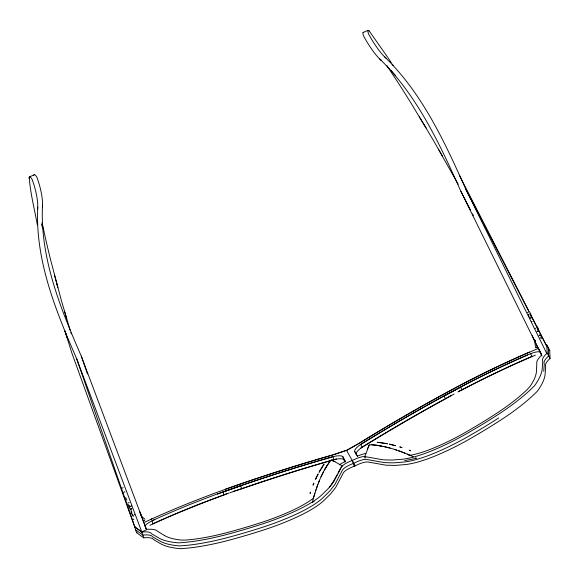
<?xml version="1.0" encoding="UTF-8"?>
<svg xmlns="http://www.w3.org/2000/svg" width="579" height="579" viewBox="0 0 579 579"><rect width="100%" height="100%" fill="white"/><g stroke="black" fill="none" stroke-linecap="round" stroke-linejoin="round"><path stroke-width="0.87" d="M128.922 505.937L128.828 505.576M543.753 371.349L544.282 363.836A24.282 6.485 -28.6 0 1 548.66 355.926L548.335 347.762L547.886 347.95M37.592 209.287L37.765 207.094A27.09 6.666 73.3 0 0 36.672 195.789L36.13 193.118A27.09 6.666 73.3 0 0 33.958 184.831L32.142 179.389L30.911 177.739A10.017 2.186 68.8 0 0 29.522 176.921L29.225 177.131C30.238 193.046 34.559 209.084 37.324 224.891M28.95 178.122L29.522 176.921L34.277 174.677A10.017 2.186 68.8 0 1 35.674 175.495L36.897 177.145L38.713 182.588A27.09 6.666 73.3 0 1 40.892 190.875L41.435 193.545A27.09 6.666 73.3 0 1 42.52 204.843C39.806 257.684 60.491 308.564 81.284 356.107L146.559 529.72L141.797 531.963L134.733 526.81L71.847 353.002L64.964 331L66.983 337.586M42.318 207.347L42.52 204.843M37.765 207.094C35.044 259.928 55.736 310.807 76.522 358.35L141.797 531.963M536.798 347.096L536.603 347.639M144.106 520.984L143.795 520.434L144.453 520.716M312.53 501.552C316.445 486.925 321.584 472.023 331.05 460.016L331.485 460.175M364.698 456.845L369.236 445.056M313.782 496.883L314.882 493.163M315.569 490.999L316.011 489.668M316.467 488.35L317.857 484.522M536.581 347.262L537.095 347.718L536.798 347.125M318.486 482.872L319.333 480.816M367.585 448.436L367.296 449.116M33.785 175.321L34.277 174.677M367.803 447.922L369.011 445.468M321.041 476.893L323.668 471.509M337.34 474.433L331.781 484.182M338.064 473.036L340.495 468.397M324.544 469.88L329.617 461.593M369.127 445.251L369.402 444.773C384.688 445.164 399.474 450.556 413.29 456.766M340.799 467.897L342.247 465.9L334.691 461.608M325.101 468.845L325.724 467.803M326.223 466.92L327.671 464.546M331.174 484.963L331.97 483.928M329.451 487.048L330.775 485.484L329.408 487.113M312.247 502.623L314.158 501.298M360.724 448.153L369.337 442.928A468.035 125.057 -28.6 0 1 444.209 399.561L454.095 394.017M450.918 395.587L444.115 399.401A468.035 125.057 -28.6 0 0 369.243 442.761L362.15 447.14A14.258 3.807 -28.6 0 0 356.099 454.088L357.533 456.614M385.542 427.345A474.722 126.837 -28.6 0 0 359.175 443.362L346.589 450.419L359.125 443.268A474.722 126.837 -28.6 0 1 441.813 395.124L456.433 387.206A282.798 75.559 -28.6 0 1 528.627 352.452L529.698 352.112M457.895 391.947L467.434 387.134A276.299 73.823 -28.6 0 1 529.148 357.808L535.387 355.151M458.51 391.447L467.347 386.975A276.299 73.823 -28.6 0 1 529.061 357.641L532.058 356.367M527.476 312.551L528.837 311.907M529.734 313.898L528.374 314.535L529.112 316.409M529.857 317.444L531.218 316.8M530.284 318.378L531.645 317.741M538.427 330.573L536.986 331.152M537.269 331.608L538.629 330.964M539.187 335.364L540.547 334.72M539.244 335.48L540.605 334.836M539.259 335.567L540.62 334.93M546.359 345.142L546.808 344.954L549.724 350.317L550.05 358.481A24.282 6.485 -28.6 0 0 545.671 366.391L545.143 373.896A136.116 36.368 -28.6 0 1 537.522 391.013A96.244 25.715 -28.6 0 1 500.046 420.528A186.206 49.751 -28.6 0 1 470.003 438.795A85.337 22.798 -28.6 0 1 435.69 455.745A65.224 17.428 -28.6 0 1 403.252 464.742L395.24 465.415L386.012 465.198L368.07 462.006A15.524 4.147 -28.6 0 0 355.224 465.798L354.21 466.24A15.524 4.075 -18.2 0 0 343.304 472.934L335.726 487.395L330.544 493.981L325.268 499.17A65.224 17.102 -18.2 0 1 298.236 516.432A85.337 22.378 -18.2 0 1 262.931 530.212A186.206 48.831 -18.2 0 1 228.922 540.221A96.244 25.237 -18.2 0 1 180.438 548.66A136.116 35.695 -18.2 0 1 160.542 543.688L153.457 539.541A24.282 6.369 -18.2 0 0 143.758 537.848L136.579 532.709L134.675 526.904L135.102 526.702M540.207 337.34L541.568 336.696M540.757 338.585L542.11 337.897M136.579 532.709L137.006 532.506M152.06 518.697L151.105 519.254M145.032 522.034L152.096 518.798A282.798 74.163 -18.2 0 1 225.557 489.255L241.219 483.798A474.722 124.492 -18.2 0 1 332.882 454.971M154.919 519.529L152.024 520.861A16.762 4.393 -18.2 0 0 144.945 526.195M152.965 523.727L155.86 522.396A276.299 72.455 -18.2 0 1 218.312 496.912L227.265 493.525M149.889 525.341L155.917 522.576A276.299 72.455 -18.2 0 1 218.377 497.093L228.994 493.026M345.468 461.282L345.243 461.506A22.031 5.776 -18.2 0 0 339.294 464.836M541.575 354.666L535.264 342.298A11.551 1.31 65.7 0 1 532.231 335.429M146.19 528.989L141.486 515.911A11.551 1.954 66.7 0 0 139.72 511.706M540.446 352.054A16.762 4.48 -28.6 0 0 530.617 353.718L527.563 354.898A276.299 73.823 -28.6 0 0 465.856 384.232L442.703 396.615A468.035 125.057 -28.6 0 0 367.752 440.026L360.659 444.397A14.258 3.807 -28.6 0 0 354.609 451.352L357.619 456.042A22.031 5.884 -28.6 0 1 365.783 453.458M537.551 348.775L528.678 352.546A282.798 75.559 -28.6 0 0 456.484 387.308L441.871 395.218A474.722 126.837 -28.6 0 0 386.302 426.889M381.438 60.556L379.65 58.935A27.09 5.175 59.2 0 1 372.492 50.315L370.936 48.093A27.09 5.175 59.2 0 1 366.341 40.877L363.511 35.876L362.99 33.915A10.017 1.628 63.6 0 1 363.091 32.438L368.07 30.383L369.113 30.868L387.72 57.343M549.276 350.498L549.724 350.317M121.785 488.249L123.168 487.677M123.566 492.331L124.948 491.766M127.742 503.1L129.124 502.529M131.44 505.923L130.051 506.487L128.885 505.46M129.515 507.052L130.897 506.48M130.376 509.18L131.759 508.608M130.427 509.223L131.809 508.651M217.371 494.046L240.712 485.767L241.711 488.806M225.521 489.154L241.182 483.697A474.722 124.492 -18.2 0 1 332.845 454.862L346.56 450.31L333.743 454.681M229.834 492.751L243.137 488.336A468.035 122.734 -18.2 0 1 325.926 462.093L336.493 458.937M345.164 462.071L343.76 459.538A14.258 3.742 -18.2 0 0 333.953 459.588L325.868 461.912A468.035 122.734 -18.2 0 0 243.079 488.155L233.142 491.455M363.091 32.438L363.735 32.583M364.43 457.794L365.79 457.786M404.634 460.587L416.496 458.293L415.454 457.801M371.747 444.686L378.434 445.562M375.51 445.121L380.772 445.953M379.498 445.758L381.995 446.206M383.913 446.604L390.051 448.117M394.371 449.384L396.593 450.086M398.338 450.686L402.333 452.134M331.311 460.11L334.771 461.644M403.693 452.648L405.054 453.183M331.68 460.254L333.88 461.21M407.24 454.088L410.924 455.687M334.915 461.724L334.322 461.427M369.113 30.868L368.07 30.383A10.017 1.628 63.6 0 0 367.969 31.859L368.49 33.821L371.32 38.822A27.09 5.175 59.2 0 0 375.916 46.038L377.472 48.26A27.09 5.175 59.2 0 0 384.63 56.88C422.308 93.291 444.781 142.217 465.892 189.376L546.641 353.197M164.516 535.532L157.379 531.16A30.788 8.07 -18.2 0 0 148.586 529.271L147.254 529.344L145.38 527.997M134.675 526.904L141.855 532.043A24.282 6.369 -18.2 0 1 151.546 533.737L158.639 537.884A136.116 35.695 -18.2 0 0 178.527 542.856A96.244 25.237 -18.2 0 0 227.019 534.417A186.206 48.831 -18.2 0 0 261.02 524.408A85.337 22.378 -18.2 0 0 296.332 510.627A65.224 17.102 -18.2 0 0 323.357 493.366L328.633 488.169L333.815 481.59L341.393 467.13A15.524 4.075 -18.2 0 1 352.307 460.435A15.524 4.147 -28.6 0 1 365.154 456.643L383.095 459.835L392.323 460.052L400.335 459.386A65.224 17.428 -28.6 0 0 432.774 450.39A85.337 22.798 -28.6 0 0 467.087 433.432A186.206 49.751 -28.6 0 0 497.129 415.165A96.244 25.715 -28.6 0 0 534.605 385.65A136.116 36.368 -28.6 0 0 542.226 368.541L542.755 361.028A24.282 6.485 -28.6 0 1 547.133 353.118L546.808 344.954M135.674 529.944L142.854 535.083A24.282 6.369 -18.2 0 1 152.545 536.776L159.638 540.924A136.116 35.695 -18.2 0 0 179.526 545.896A96.244 25.237 -18.2 0 0 228.017 537.457A186.206 48.831 -18.2 0 0 262.019 527.447A85.337 22.378 -18.2 0 0 297.331 513.667A65.224 17.102 -18.2 0 0 324.356 496.406L329.632 491.216L334.821 484.63L342.392 470.17A15.524 4.075 -18.2 0 1 353.306 463.475M141.855 516.627L144.916 519.218M130.948 513.363L132.2 514.47L133.192 516.562M132.721 514.934L133.336 515.469M133.8 519.768L133.199 519.037M380.844 60.028C417.712 96.454 440.069 144.692 460.913 191.432L542.06 356.063M379.65 58.935L380.881 60.042M384.63 56.88L386.2 58.305M408.13 454.457L409.121 455.239M395.16 75.212L390.897 70.233M126.555 499.945L126.852 500.314M388.176 58.016L391.339 62.756M392.244 64.11L393.148 65.47M386.815 65.492L395.016 77.926A333.287 61.229 64.9 0 1 411.698 104.242L432.918 139.539L458.206 184.245M536.791 327.656L537.392 328.568M419.312 116.683L426.079 127.959M424.125 124.651L424.523 125.317M129.197 506.813L129.978 508.963M128.075 504.309L128.415 504.895M438.455 149.114L442.421 156.019M346.539 450.324L355.224 465.798M345.504 461.383L342.782 456.57A14.258 3.742 -18.2 0 0 332.983 456.621L324.891 458.944A468.035 122.734 -18.2 0 0 242.102 485.188L217.342 493.945A276.299 72.455 -18.2 0 0 154.89 519.428L151.988 520.76L153.022 523.901M459.328 175.22L528.627 310.605M445.519 398.83L443.984 396.022L465.907 384.326A276.299 73.823 -28.6 0 1 527.621 354.999M547.133 353.118L550.05 358.481M530.559 353.624L532.144 356.526M462.122 389.92L460.587 387.112L442.682 396.753A468.035 125.057 -28.6 0 0 367.803 440.12L360.71 444.491L362.237 447.299M354.659 451.446L356.186 454.254M529.539 311.661L530.878 314.317M465.892 189.376L528.815 311.408M530.465 314.614L537.088 327.461M537.92 329.067L547.025 346.727L538.036 329.067M460.913 191.432L470.43 209.902M472.5 213.912L473.332 215.518M125.578 497.477L126.49 499.25M530.675 314.621L536.805 326.657M128.849 506.227L129.103 506.726M537.326 326.694L538.217 328.561M539.129 349.723L540.931 353.429M130.912 511.727L131.397 512.784M537.232 327.627L538.014 329.437M532.043 321.736L531.862 321.287M134.502 514.326L134.719 514.905M535.589 347.82L534.75 341.096M535.278 328.221L535.43 328.633M81.284 356.107L87.458 373.976M76.522 358.35L134.733 526.81M352.307 460.435L354.21 466.24M342.819 456.672L343.817 459.719M334.011 459.762L333.012 456.722L324.928 459.046A468.035 122.734 -18.2 0 0 242.138 485.289L222.987 492.012L223.986 495.052M141.855 532.043L143.758 537.848M70.189 330.298L61.417 300.624L50.814 260.637A333.287 79.728 67.5 0 1 43.7 230.102L42.086 222.647M70.906 332.643L71.26 333.837M64.508 311.278L66.751 318.942M130.868 509.361L132.026 513.428M56.807 283.891L57.003 284.644M54.433 274.844L57.828 287.604M314.52 495.313L314.6 494.053M541.278 353.943L541.336 355.368L540.46 356.266A30.788 8.229 -28.6 0 0 536.813 363.655L536.458 371.334A129.696 34.653 -28.6 0 1 530.284 386.092L527.563 389.189A89.796 23.992 -28.6 0 1 494.748 414.564A179.541 47.97 -28.6 0 1 468.273 430.74L465.827 432.151A78.838 21.068 -28.6 0 1 434.12 447.82A58.747 15.698 -28.6 0 1 409.462 455.412M534.844 340.836A11.551 1.31 65.7 0 1 534.207 339.446M535.293 341.61A1.028 0.992 -3.5 0 1 535.264 341.349A1.028 0.992 -3.5 0 1 535.286 340.843A1.028 0.992 -3.5 0 0 535.264 341.277M535.452 342.196A3.995 3.85 -3.5 0 1 534.772 340.814M534.663 340.047A3.995 3.85 -3.5 0 1 534.714 339.272M535.257 341.176A1.028 0.992 -3.5 0 1 535.271 340.662M140.111 513.197A11.551 1.954 66.7 0 1 141.254 516.012M498.657 417.973A186.206 49.751 -28.6 0 1 468.614 436.24A85.337 22.798 -28.6 0 1 434.301 453.198A65.224 17.428 -28.6 0 1 401.862 462.194L393.858 462.86L384.622 462.643L366.681 459.451A15.524 4.147 -28.6 0 0 353.834 463.243M313.398 498.201A58.747 15.409 -18.2 0 1 293.22 510.019A78.838 20.678 -18.2 0 1 260.593 522.75L257.894 523.619A179.541 47.08 -18.2 0 1 227.865 532.383A89.796 23.551 -18.2 0 1 185.823 540.062L181.444 540.091A129.696 34.009 -18.2 0 1 164.516 535.532M310.272 492.729L310.047 493.431L310.496 492.099L310.272 492.729M313.058 485.079L313.811 483.255L313.058 485.079M316.163 477.914L315.526 479.325L318.153 473.94L316.163 477.914M319.586 471.277L319.022 472.319L324.102 464.025L319.586 471.277M374.642 442.812L374.642 442.812M378.767 442.392L377.262 442.255L387.51 443.775L378.767 442.392M390.116 444.31L389.428 444.165L395.566 445.685L390.116 444.31M401.862 447.56L399.886 446.945L401.862 447.56M325.97 462.607L325.97 462.607M409.852 450.455L409.208 450.209L410.569 450.751L409.852 450.455M42.513 227.967L41.927 224.044L42.513 227.967"/></g></svg>
